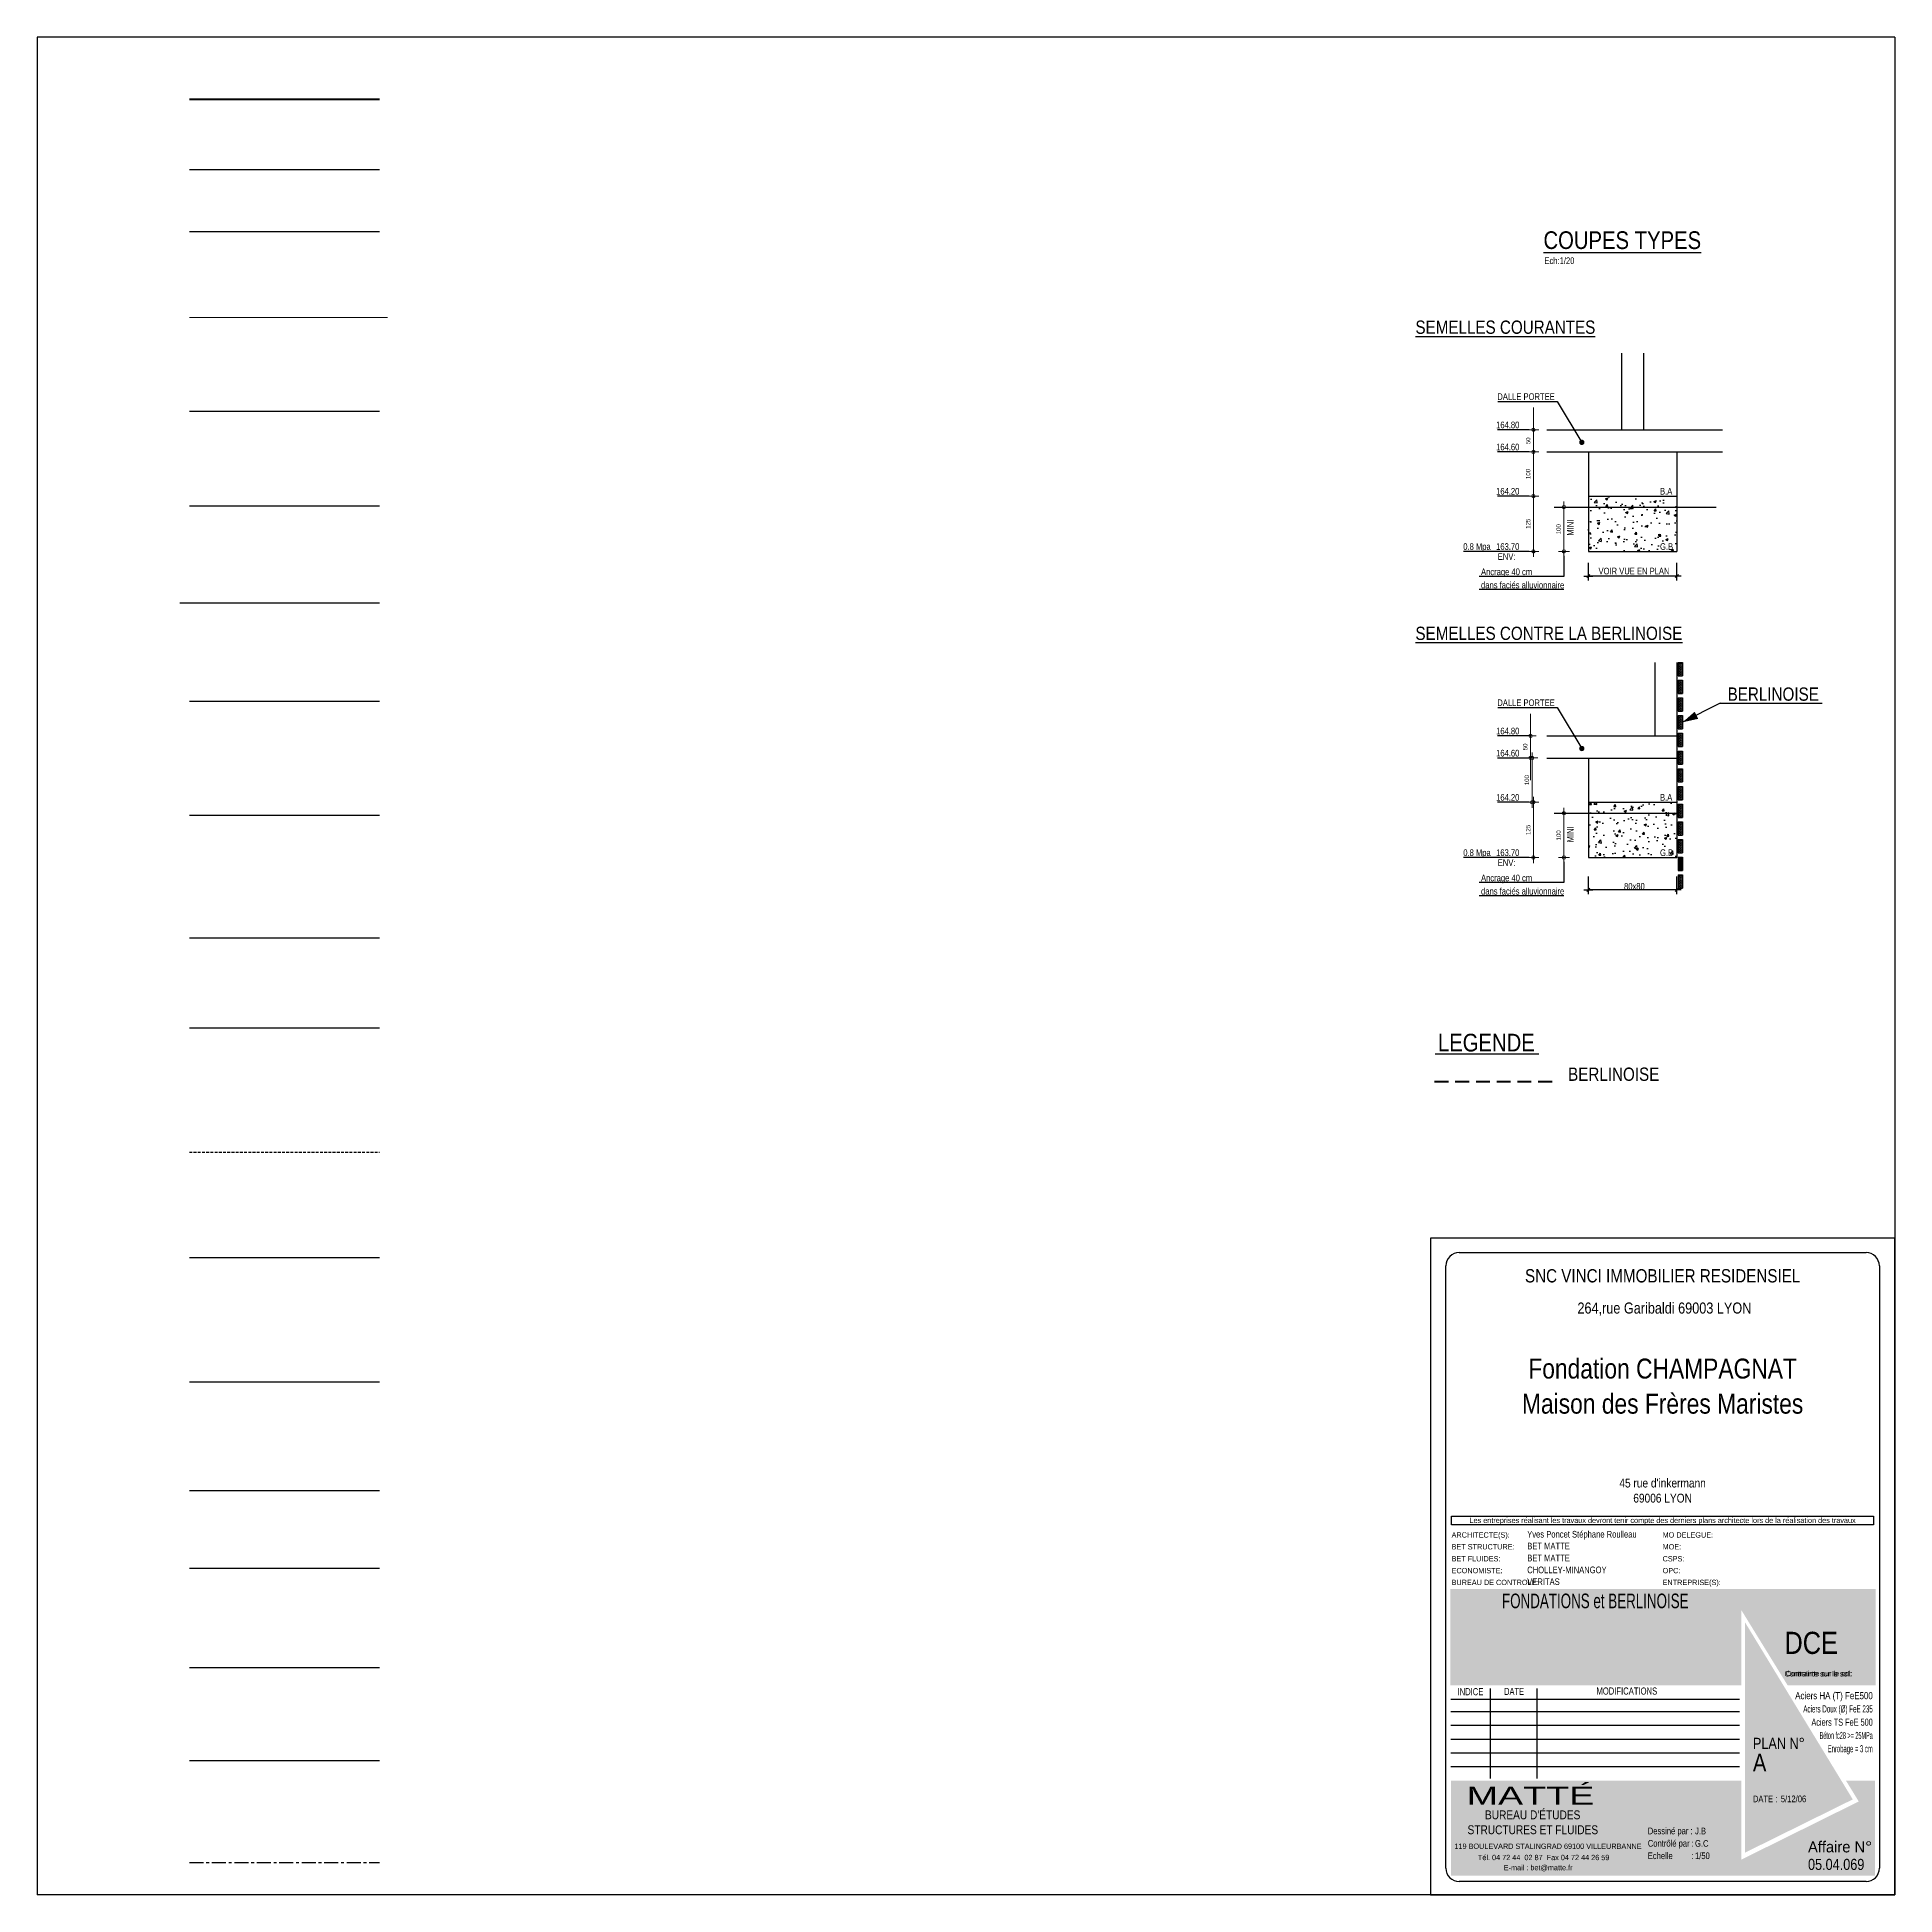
# Model space of a CAD drawing. Header units: metres. Extents: x -9927 to 45032, y -190416 to 12166.
# Drawn here: x -5880 to -1680, y 7966 to 12166 of the extents above; entities that cross this region are included whole.
import ezdxf
from ezdxf.enums import TextEntityAlignment as Align

# ---------------------------------------------------------------- set-up
doc = ezdxf.new("R2010")
doc.units = ezdxf.units.M
doc.header["$PDMODE"] = 65
for name, pattern in [('AXES', [50.8, 31.75, -6.35, 6.35, -6.35]), ('CACHE2', [0.1875, 0.125, -0.0625]), ('INTERROMPU2', [9.525, 6.35, -3.175])]:
    doc.linetypes.add(name, pattern=pattern)
doc.layers.add('01_arma', color=21, linetype='Continuous', lineweight=50)
doc.layers.add('01_bn', color=10, linetype='Continuous', lineweight=20)
for name, color, linetype in [('01_ARMA_INF', 50, 'Continuous'), ('01_ARMA_SUP', 93, 'Continuous'), ('01_cartouche', 7, 'Continuous'), ('01_cote_gen', 4, 'Continuous'), ('01_cote_sup', 13, 'Continuous'), ('01_fenetres', 171, 'Continuous'), ('01_hach_sup', 10, 'Continuous'), ('01_linteaux', 3, 'Continuous'), ('01_murs_coup', 5, 'Continuous'), ('01_murs_sup', 6, 'INTERROMPU2'), ('01_poch_murs', 251, 'Continuous'), ('01_poutres', 2, 'Continuous'), ('01_REP_COUP', 31, 'Continuous'), ('01_resv', 32, 'Continuous'), ('01_sem', 42, 'Continuous'), ('01_texte', 230, 'Continuous'), ('01_tram_axes', 10, 'AXES'), ('AA_COTES', 2, 'Continuous')]:
    doc.layers.add(name, color=color, linetype=linetype)
doc.styles.add('cartouche', font='ARIALN.TTF', dxfattribs={"width": 0.01})
doc.styles.add('STYLE2', font='ARIALN.TTF')
doc.styles.add('stylemattecart', font='ARIALN.TTF')
doc.dimstyles.new('STYLE_COTE_5', dxfattribs={"dimtxt": 10, "dimasz": 25, "dimexe": 0, "dimexo": 1e-06, "dimgap": 0.05, "dimtad": 0, "dimdec": 0, "dimrnd": 1, "dimzin": 12, "dimdsep": 46, "dimtxsty": 'Standard', "dimblk1": 'ALL_ML_KREIS', "dimblk2": 'ALL_ML_KREIS', "dimsah": 1, "dimcen": 0.09, "dimse1": 1, "dimse2": 1, "dimclrd": 171, "dimclre": 171, "dimclrt": 171, "dimadec": 0, "dimazin": 0, "dimtfac": 1, "dimtdec": 0, "dimtix": 1, "dimtmove": 2, "dimatfit": 3, "dimfxl": 1, "dimtvp": 1.2, "dimtolj": 1, "dimtzin": 0, "dimlwd": 18, "dimlwe": 18, "dimarcsym": 0})
pattern_1 = [(50, (-6246.126, 8120.118), (54.6554, -4.78173), [5.715, -62.865]), (355, (-6246.126, 8120.12), (-10.57285, 57.317), [4.572, -50.292]), (100.451, (-6241.57, 8119.72), (44.08275, 52.535), [4.857, -53.427]), (46.1842, (-6246.126, 8135.36), (81.3237, -12.6127), [8.5725, -94.2975]), (96.6356, (-6239.35, 8134.31), (71.2213, 74.2277), [7.2855, -80.1405]), (351.184, (-6246.13, 8135.36), (71.2214, 74.2275), [6.858, -75.438]), (21, (-6238.506, 8131.548), (45.48446, -30.67966), [5.715, -62.865]), (326, (-6238.506, 8131.55), (18.5406, 55.2564), [4.572, -50.292]), (71.4514, (-6234.716, 8128.99), (64.02495, 24.57686), [4.857, -53.427]), (37.5, (-6246.126, 8120.118), (0.92658, 25.36651), [0, -49.6824, 0, -51.054, 0, -50.4825]), (7.5, (-6246.126, 8120.118), (20.0459, 30.05417), [0, -29.1084, 0, -48.5394, 0, -19.2405]), (327.5, (-6263.119, 8120.118), (40.67718, -1.71862), [0, -19.05, 0, -59.436, 0, -78.867]), (317.5, (-6270.74, 8120.118), (44.43875, 7.62795), [0, -24.765, 0, -39.4716, 0, -56.007])]
pattern_2 = [(0, (-6246.1261, 8120.1178), (0.9525, 1.905), [0, -1.905])]

# ---------------------------------------------------------------- blocks, each defined once
blk = doc.blocks.new('cartouche')
at = {"layer": '01_cartouche', "linetype": 'Continuous'}
h = blk.add_hatch(color=9, dxfattribs=at)
h.dxf.hatch_style = 2
h.paths.add_polyline_path([(201.29, 138.27), (9.04, 138.27), (9.04, 94.77), (140.54, 94.77), (140.54, 128.83), (161.5, 94.77), (201.29, 94.77)])
h.paths.add_polyline_path([(19.8, 134.02), (128.42, 134.02), (128.42, 99.69), (19.8, 99.69)], flags=24)
h.paths.add_polyline_path([(165.21, 118.17), (189.01, 118.17), (189.01, 121.77), (165.21, 121.77)], flags=24)
h.paths.add_polyline_path([(165.06, 121.95), (188.85, 121.95), (188.85, 125.55), (165.06, 125.55)], flags=24)
h.paths.add_polyline_path([(164.75, 124.99), (197.04, 124.99), (197.04, 130.47), (164.75, 130.47)], flags=24)
h.paths.add_polyline_path([(164.75, 129.38), (192.99, 129.38), (192.99, 134.86), (164.75, 134.86)], flags=24)
h = blk.add_hatch(color=1, dxfattribs=at)
h.dxf.hatch_style = 2
h.paths.add_polyline_path([(142.31, 123.14), (142.31, 19.11), (190.98, 43.16)])
h.paths.add_polyline_path([(146.22, 52.87), (171.84, 53.08), (171.77, 60.71), (146.16, 60.49)], flags=24)
h.paths.add_polyline_path([(144.69, 40.51), (195.97, 40.77), (195.9, 53.02), (144.63, 52.76)], flags=9)
h = blk.add_hatch(color=8, dxfattribs=at)
h.dxf.hatch_style = 2
h.paths.add_polyline_path([(201, 51.7), (187.86, 51.7), (193.68, 42.22), (140.58, 15.92), (140.58, 51.7), (9.32, 51.7), (9.32, 8.73), (201, 8.73)])
h.paths.add_polyline_path([(169.59, 17.82), (198.01, 17.82), (198.01, 25.58), (169.59, 25.58)], flags=24)
h.paths.add_polyline_path([(10.14, 40.21), (82.44, 40.21), (82.44, 9.41), (10.14, 9.41)], flags=24)
h.paths.add_polyline_path([(14.34, 38.67), (123, 38.67), (123, 50.97), (14.34, 50.97)], flags=24)
h.paths.add_polyline_path([(98.01, 27.1), (109.04, 27.1), (109.04, 33.28), (98.01, 33.28)], flags=24)
h.paths.add_polyline_path([(169.36, 10.06), (198.67, 10.06), (198.67, 17.72), (169.36, 17.72)], flags=24)
h.paths.add_polyline_path([(118.58, 11.01), (129.52, 11.01), (129.52, 17.19), (118.58, 17.19)], flags=24)
h.paths.add_polyline_path([(118.24, 18.53), (129.18, 18.53), (129.18, 24.71), (118.24, 24.71)], flags=24)
h.paths.add_polyline_path([(98.45, 11.06), (110.22, 11.06), (110.22, 17.24), (98.45, 17.24)], flags=24)
h.paths.add_polyline_path([(99.88, 18.73), (110.33, 18.73), (110.33, 24.92), (99.88, 24.92)], flags=24)
h.paths.add_polyline_path([(118.01, 34.5), (128.35, 34.5), (128.35, 40.68), (118.01, 40.68)], flags=24)
h.paths.add_polyline_path([(100.48, 35), (109.87, 35), (109.87, 41.18), (100.48, 41.18)], flags=24)
h.paths.add_polyline_path([(97.54, 42.76), (110.14, 42.76), (110.14, 48.95), (97.54, 48.95)], flags=8)
h.paths.add_polyline_path([(118.28, 42.6), (127.74, 42.6), (127.74, 48.79), (118.28, 48.79)], flags=24)
h.paths.add_polyline_path([(118.47, 26.69), (128.92, 26.69), (128.92, 32.87), (118.47, 32.87)], flags=24)
for p, q in [((210, 297), (0, 297)), ((0, 297), (0, 0)), ((210, 0), (210, 297)), ((0, 0), (210, 0))]:
    blk.add_line(p, q, dxfattribs=at)
at = {"layer": '01_cartouche', "color": 7, "linetype": 'Continuous'}
for p, q in [((13, 290.4), (197, 290.4)), ((7, 12), (7, 284.4)), ((203, 284.4), (203, 58.41)), ((203, 58.41), (203, 12)), ((197, 6), (13, 6))]:
    blk.add_line(p, q, dxfattribs=at)
at = {"layer": '01_cartouche', "color": 7}
for p, q in [((9.57, 171.27), (200.39, 171.27)), ((9.57, 167.28), (9.57, 171.27)), ((200.39, 171.27), (200.39, 167.28)), ((200.39, 167.28), (9.57, 167.28))]:
    blk.add_line(p, q, dxfattribs=at)
at = {"layer": '01_cartouche', "color": 8}
for p, q in [((27.07, 93.32), (27.07, 52.64)), ((48.19, 93.32), (48.19, 52.64)), ((9.29, 88.46), (139.8, 88.46)), ((9.29, 82.88), (139.8, 82.88)), ((9.29, 76.66), (139.8, 76.66)), ((9.29, 70.44), (139.8, 70.44)), ((9.29, 64.22), (139.8, 64.22)), ((9.29, 58), (139.8, 58))]:
    blk.add_line(p, q, dxfattribs=at)
at = {"layer": '01_cartouche', "color": 7, "linetype": 'Continuous'}
for centre, start, end in [((13, 284.4), 90, 180), ((197, 284.4), 0, 90), ((13, 12), 180, 270), ((197, 12), 270, 0)]:
    blk.add_arc(centre, 6, start, end, dxfattribs=at)
at = {"layer": '01_cartouche', "color": 7, "style": 'stylemattecart'}
blk.add_text('Les entreprises réalisant les travaux devront tenir compte des derniers plans architecte lors de la réalisation des travaux', height=2.4, dxfattribs=at).set_placement((104.98, 169.35), align=Align.MIDDLE_CENTER)
at = {"layer": '01_cartouche', "color": 8, "style": 'cartouche'}
for s, p in [('ARCHITECTE(S):', (9.57, 161.54)), ('MO DELEGUE:', (104.98, 161.54)), ('BET STRUCTURE:', (9.57, 156.19)), ('BET FLUIDES:', (9.57, 150.78)), ('CSPS:', (104.98, 150.78)), ('MOE:', (104.98, 156.19)), ('ECONOMISTE:', (9.57, 145.42)), ('OPC:', (104.98, 145.42)), ('BUREAU DE CONTROLE:', (9.57, 140.07)), ('ENTREPRISE(S):', (104.98, 140.07))]:
    blk.add_text(s, height=2.4, dxfattribs=at).set_placement(p)
at = {"layer": '01_cartouche', "color": 7, "style": 'stylemattecart'}
for s, height, p in [('Contrainte sur le sol:', 2.4, (160.09, 98.75)), ('Contrainte sur le sol:', 2.4, (160.7, 98.88)), ('Dessiné par :', 3, (98.29, 27.4)), ('119 BOULEVARD STALINGRAD 69100 VILLEURBANNE', 2.4, (10.85, 20.77)), ('Tél. 04 72 44  02 87  Fax 04 72 44 26 59', 2.4, (21.47, 15.69)), ('Contrôlé par :', 3, (98.29, 21.79)), ('Echelle         :', 3, (98.29, 16.17)), ('E-mail : bet@matte.fr', 2.4, (33.15, 11.11))]:
    blk.add_text(s, height=height, dxfattribs=at).set_placement(p)
for s, height, width, p, p2 in [('INDICE', 3.2, 0.941138, (12.26, 90.26), (23.95, 90.26)), ('DATE', 3.2, 0.922192, (33.32, 90.4), (42.33, 90.4)), ('MODIFICATIONS', 3.2, 0.943218, (75.07, 90.56), (102.54, 90.56)), ('Aciers HA (T) FeE500', 3.2, 0.978863, (164.93, 88.47), (200.02, 88.47)), ('Aciers Doux (Ø) FeE 235', 3.2, 0.76709, (168.61, 82.47), (200.02, 82.47)), ('Aciers TS FeE 500', 3.2, 0.901377, (172.29, 76.47), (200.02, 76.47)), ('Béton fc28 >= 25MPa', 3.2, 0.678142, (175.97, 70.47), (200.02, 70.47)), ('Enrobage = 3 cm', 3.2, 0.726904, (179.65, 64.47), (200.02, 64.47)), ('Affaire N°', 5, 1.15762, (170.75, 19.2), (199.77, 19.2))]:
    blk.add_text(s, height=height, dxfattribs=dict(at, width=width)).set_placement(p, p2, align=Align.FIT)
at = {"layer": '01_cartouche', "color": 255, "style": 'stylemattecart'}
for s, height, p in [('PLAN N°', 5, (145.81, 66)), ('DATE :', 3, (145.81, 41.88)), ("BUREAU D'ÉTUDES", 4, (24.67, 34.17)), ('STRUCTURES ET FLUIDES', 4, (16.78, 27.43))]:
    blk.add_text(s, height=height, dxfattribs=at).set_placement(p)
at = {"layer": '01_cartouche', "color": 255, "style": 'stylemattecart', "width": 1.812358}
blk.add_text('MATTÉ', height=8.2, dxfattribs=at).set_placement((16.39, 40.72), (74.09, 40.72), align=Align.FIT)
at = {"layer": '01_cartouche', "color": 7, "style": 'stylemattecart'}
for tag, height, p in [('NOMCLIENT', 6, (105, 279.92)), ('ADRESSE1CLIENT', 5, (105, 265.34)), ('ADRESSE2CLIENT', 5, (104.99, 256.77)), ('NOMAFFAIRE1', 9, (104.99, 237.97)), ('NOMAFFAIRE2', 9, (104.99, 222.09)), ('NOMAFFAIRE3', 9, (104.98, 206.35)), ('ADRESSE1AFFAIRE', 4, (104.98, 186.2)), ('ADRESSE2AFFAIRE', 4, (104.98, 179.38)), ('INDICE-A', 3, (18.18, 85.67)), ('DATE-A', 3, (37.63, 85.67)), ('INDICE-B', 3, (18.18, 80.1)), ('DATE-B', 3, (37.63, 80.1)), ('INDICE-C', 3, (18.18, 73.87)), ('INDICE-D', 3, (18.18, 67.65)), ('DATE-C', 3, (37.63, 73.87)), ('DATE-D', 3, (37.63, 67.65)), ('INDICE-E', 3, (18.18, 61.43)), ('DATE-E', 3, (37.63, 61.43)), ('INDICE-F', 3, (18.18, 55.21)), ('DATE-F', 3, (37.63, 55.21))]:
    blk.add_attdef(tag, text='', height=height, dxfattribs=at).set_placement(p, align=Align.MIDDLE_CENTER)
for tag, height, p in [('NOMARCHI', 3, (43.77, 160.66)), ('MODEL', 3, (128.21, 160.66)), ('BETSTRUCTURE', 3, (43.77, 155.31)), ('BETFLUIDES', 3, (43.77, 149.9)), ('CSPS', 3, (128.21, 149.9)), ('MOE', 3, (128.21, 155.31)), ('ECONOMISTE', 3, (43.77, 144.54)), ('BDC', 3, (43.77, 139.19)), ('OPC', 3, (128.21, 144.54)), ('NOMENTREPRISE', 3, (128.21, 139.19)), ('NUMBAT', 5.4, (160.09, 122.94)), ('PHASE', 10, (160.09, 105.94)), ('CONT-SOL', 2.4, (186, 98.05)), ('NOMDESS', 3, (119.64, 26.46)), ('NOMING', 3, (119.64, 20.85)), ('ECH', 3, (119.64, 15.27)), ('NUMAFF', 5, (170.73, 9.78))]:
    blk.add_attdef(tag, text='', height=height, dxfattribs=at).set_placement(p, align=Align.BOTTOM_LEFT)
at = {"layer": '01_cartouche', "color": 7, "style": 'stylemattecart', "width": 0.8}
for tag, p in [('TITRTEPLAN1', (74.54, 132.91)), ('TITRTEPLAN2', (74.54, 122.03)), ('TITRTEPLAN3', (74.54, 111.2)), ('TITRTEPLAN4', (74.54, 100.28))]:
    blk.add_attdef(tag, text='', height=6.6, dxfattribs=at).set_placement(p, align=Align.MIDDLE_CENTER)
at = {"layer": '01_cartouche', "color": 7, "style": 'stylemattecart'}
for tag, p in [('MODIF-A', (49.48, 85.67)), ('MODIF-B', (49.48, 80.1)), ('MODIF-C', (49.48, 73.87)), ('MODIF-D', (49.48, 67.65)), ('MODIF-E', (49.48, 61.43)), ('MODIF-F', (49.48, 55.21))]:
    blk.add_attdef(tag, text='', height=3, dxfattribs=at).set_placement(p, align=Align.MIDDLE_LEFT)
at = {"layer": '01_cartouche', "color": 255, "style": 'stylemattecart'}
for tag, height, p in [('N°PLAN', 8, (145.81, 53.39)), ('IND-PLAN', 8, (145.81, 44.06)), ('DATEPLAN', 3, (158.46, 40.99))]:
    blk.add_attdef(tag, text='', height=height, dxfattribs=at).set_placement(p, align=Align.BOTTOM_LEFT)
blk = doc.blocks.new('ALL_ML_KREIS')
at = {"color": 0, "linetype": 'ByBlock', "lineweight": -2}
for p, q in [((-1, 0), (0.5, 0)), ((0, -0.5), (0, 0.5))]:
    blk.add_line(p, q, dxfattribs=at)
blk.add_circle((0, 0), 0.15, dxfattribs=at)
blk = doc.blocks.new('*D6')
at = {"layer": '01_cote_gen', "color": 171, "lineweight": 18, "transparency": 16777216}
for p, q in [((-2497.4, 11303.6), (-2497.4, 11328.6)), ((-2497.4, 11228.6), (-2497.4, 11278.6)), ((-2497.4, 11203.6), (-2497.4, 11178.6))]:
    blk.add_line(p, q, dxfattribs=at)
at = {"layer": 'DEFPOINTS', "color": 0, "lineweight": 0, "transparency": 16777216}
for p in [(-2497.4, 11278.6), (-2441.6, 11278.6), (-2441.6, 11228.6)]:
    blk.add_point(p, dxfattribs=at)
at = {"layer": '01_cote_gen', "color": 171, "lineweight": 18, "transparency": 16777216, "xscale": 25, "yscale": 25, "zscale": 25}
for p, rotation in [((-2497.4, 11278.6), 270), ((-2497.4, 11228.6), 90)]:
    blk.add_blockref('ALL_ML_KREIS', p, dxfattribs=dict(at, rotation=rotation))
at = {"layer": '01_cote_gen', "color": 171, "transparency": 16777216, "insert": (-2509.4, 11253.6), "char_height": 10, "attachment_point": 5, "rotation": 90}
blk.add_mtext('\\A1;50', dxfattribs=at)
blk = doc.blocks.new('*D7')
at = {"layer": '01_cote_gen', "color": 171, "lineweight": 18, "transparency": 16777216}
blk.add_line((-2497.4, 11028.6), (-2497.4, 11103.6), dxfattribs=at)
at = {"layer": 'DEFPOINTS', "color": 0, "lineweight": 0, "transparency": 16777216}
for p in [(-2497.4, 11128.6), (-2373.3, 11128.6), (-2373.3, 11003.6)]:
    blk.add_point(p, dxfattribs=at)
at = {"layer": '01_cote_gen', "color": 171, "lineweight": 18, "transparency": 16777216, "xscale": 25, "yscale": 25, "zscale": 25}
for p, rotation in [((-2497.4, 11128.6), 90), ((-2497.4, 11003.6), 270)]:
    blk.add_blockref('ALL_ML_KREIS', p, dxfattribs=dict(at, rotation=rotation))
at = {"layer": '01_cote_gen', "color": 171, "transparency": 16777216, "insert": (-2509.4, 11066.1), "char_height": 10, "attachment_point": 5, "rotation": 90}
blk.add_mtext('\\A1;125', dxfattribs=at)
blk = doc.blocks.new('*D8')
at = {"layer": '01_cote_gen', "color": 171, "lineweight": 18, "transparency": 16777216}
blk.add_line((-2497.4, 11153.6), (-2497.4, 11203.6), dxfattribs=at)
at = {"layer": 'DEFPOINTS', "color": 0, "lineweight": 0, "transparency": 16777216}
for p in [(-2497.4, 11228.6), (-2455.8, 11228.6), (-2373.3, 11128.6)]:
    blk.add_point(p, dxfattribs=at)
at = {"layer": '01_cote_gen', "color": 171, "lineweight": 18, "transparency": 16777216, "xscale": 25, "yscale": 25, "zscale": 25}
for p, rotation in [((-2497.4, 11228.6), 90), ((-2497.4, 11128.6), 270)]:
    blk.add_blockref('ALL_ML_KREIS', p, dxfattribs=dict(at, rotation=rotation))
at = {"layer": '01_cote_gen', "color": 171, "transparency": 16777216, "insert": (-2509.4, 11178.6), "char_height": 10, "attachment_point": 5, "rotation": 90}
blk.add_mtext('\\A1;100', dxfattribs=at)
blk = doc.blocks.new('*D9')
at = {"layer": '01_cote_gen', "color": 171, "lineweight": 18, "transparency": 16777216}
blk.add_line((-2428.6, 11028.6), (-2428.6, 11078.6), dxfattribs=at)
at = {"layer": 'DEFPOINTS', "color": 0, "lineweight": 0, "transparency": 16777216}
for p in [(-2428.6, 11103.6), (-2268.3, 11103.6), (-2373.3, 11003.6)]:
    blk.add_point(p, dxfattribs=at)
at = {"layer": '01_cote_gen', "color": 171, "lineweight": 18, "transparency": 16777216, "xscale": 25, "yscale": 25, "zscale": 25}
for p, rotation in [((-2428.6, 11103.6), 90), ((-2428.6, 11003.6), 270)]:
    blk.add_blockref('ALL_ML_KREIS', p, dxfattribs=dict(at, rotation=rotation))
at = {"layer": '01_cote_gen', "color": 171, "transparency": 16777216, "insert": (-2440.6, 11053.6), "char_height": 10, "attachment_point": 5, "rotation": 90}
blk.add_mtext('\\A1;100', dxfattribs=at)
blk = doc.blocks.new('*D10')
at = {"layer": '01_cote_gen', "color": 171, "lineweight": 18, "transparency": 16777216}
for p, q in [((-2504, 10611.5), (-2504, 10636.5)), ((-2504, 10536.5), (-2504, 10586.5)), ((-2504, 10511.5), (-2504, 10486.5))]:
    blk.add_line(p, q, dxfattribs=at)
at = {"layer": 'DEFPOINTS', "color": 0, "lineweight": 0, "transparency": 16777216}
for p in [(-2504, 10586.5), (-2448.3, 10586.5), (-2448.3, 10536.5)]:
    blk.add_point(p, dxfattribs=at)
at = {"layer": '01_cote_gen', "color": 171, "lineweight": 18, "transparency": 16777216, "xscale": 25, "yscale": 25, "zscale": 25}
for p, rotation in [((-2504, 10586.5), 270), ((-2504, 10536.5), 90)]:
    blk.add_blockref('ALL_ML_KREIS', p, dxfattribs=dict(at, rotation=rotation))
at = {"layer": '01_cote_gen', "color": 171, "transparency": 16777216, "insert": (-2516, 10561.5), "char_height": 10, "attachment_point": 5, "rotation": 90}
blk.add_mtext('\\A1;50', dxfattribs=at)
blk = doc.blocks.new('*D11')
at = {"layer": '01_cote_gen', "color": 171, "lineweight": 18, "transparency": 16777216}
blk.add_line((-2497.4, 10336.5), (-2497.4, 10411.5), dxfattribs=at)
at = {"layer": 'DEFPOINTS', "color": 0, "lineweight": 0, "transparency": 16777216}
for p in [(-2497.4, 10436.5), (-2373.3, 10436.5), (-2373.3, 10311.5)]:
    blk.add_point(p, dxfattribs=at)
at = {"layer": '01_cote_gen', "color": 171, "lineweight": 18, "transparency": 16777216, "xscale": 25, "yscale": 25, "zscale": 25}
for p, rotation in [((-2497.4, 10436.5), 90), ((-2497.4, 10311.5), 270)]:
    blk.add_blockref('ALL_ML_KREIS', p, dxfattribs=dict(at, rotation=rotation))
at = {"layer": '01_cote_gen', "color": 171, "transparency": 16777216, "insert": (-2509.4, 10374), "char_height": 10, "attachment_point": 5, "rotation": 90}
blk.add_mtext('\\A1;125', dxfattribs=at)
blk = doc.blocks.new('*D12')
at = {"layer": '01_cote_gen', "color": 171, "lineweight": 18, "transparency": 16777216}
blk.add_line((-2500.3, 10461.5), (-2500.3, 10511.5), dxfattribs=at)
at = {"layer": 'DEFPOINTS', "color": 0, "lineweight": 0, "transparency": 16777216}
for p in [(-2500.3, 10536.5), (-2458.8, 10536.5), (-2373.3, 10436.5)]:
    blk.add_point(p, dxfattribs=at)
at = {"layer": '01_cote_gen', "color": 171, "lineweight": 18, "transparency": 16777216, "xscale": 25, "yscale": 25, "zscale": 25}
for p, rotation in [((-2500.3, 10536.5), 90), ((-2500.3, 10436.5), 270)]:
    blk.add_blockref('ALL_ML_KREIS', p, dxfattribs=dict(at, rotation=rotation))
at = {"layer": '01_cote_gen', "color": 171, "transparency": 16777216, "insert": (-2512.3, 10486.5), "char_height": 10, "attachment_point": 5, "rotation": 90}
blk.add_mtext('\\A1;100', dxfattribs=at)
blk = doc.blocks.new('*D13')
at = {"layer": '01_cote_gen', "color": 171, "lineweight": 18, "transparency": 16777216}
blk.add_line((-2428.6, 10336.5), (-2428.6, 10386.5), dxfattribs=at)
at = {"layer": 'DEFPOINTS', "color": 0, "lineweight": 0, "transparency": 16777216}
for p in [(-2428.6, 10411.5), (-2268.3, 10411.5), (-2373.3, 10311.5)]:
    blk.add_point(p, dxfattribs=at)
at = {"layer": '01_cote_gen', "color": 171, "lineweight": 18, "transparency": 16777216, "xscale": 25, "yscale": 25, "zscale": 25}
for p, rotation in [((-2428.6, 10411.5), 90), ((-2428.6, 10311.5), 270)]:
    blk.add_blockref('ALL_ML_KREIS', p, dxfattribs=dict(at, rotation=rotation))
at = {"layer": '01_cote_gen', "color": 171, "transparency": 16777216, "insert": (-2440.6, 10361.5), "char_height": 10, "attachment_point": 5, "rotation": 90}
blk.add_mtext('\\A1;100', dxfattribs=at)
blk = doc.blocks.new('BOND_G')
at = {"layer": 'AA_COTES', "color": 0}
for p, q in [((5, 0), (-5, 0)), ((1.8, 1.8), (-1.8, -1.8)), ((0, -5), (0, 15))]:
    blk.add_line(p, q, dxfattribs=at)
blk = doc.blocks.new('BOND_D')
at = {"layer": 'AA_COTES', "color": 0}
for p, q in [((5, 0), (-5, 0)), ((-1.8, -1.8), (1.8, 1.8)), ((0, 5), (0, -15))]:
    blk.add_line(p, q, dxfattribs=at)

msp = doc.modelspace()

# ---------------------------------------------------------------- hatches: boundary and pattern name
at = {"layer": '01_poch_murs'}
h = msp.add_hatch(dxfattribs=at)
h.set_pattern_fill('AR-CONC', color=256, scale=0.3, style=0)
h.set_pattern_definition(pattern_1)
h.paths.add_polyline_path([(-2173.3, 11003.6), (-2173.3, 11103.6), (-2373.3, 11103.6), (-2373.3, 11003.6)])
h.paths.add_polyline_path([(-2173.3, 11103.6), (-2173.3, 11128.6), (-2373.3, 11128.6), (-2373.3, 11103.6)])
h.paths.add_polyline_path([(-2215.11, 11002.9), (-2177.73, 11002.9), (-2177.73, 11026.19), (-2215.11, 11026.19)], flags=9)
h = msp.add_hatch(dxfattribs=at)
h.set_pattern_fill('DOTS', color=256, scale=1.2, style=0)
h.set_pattern_definition(pattern_2)
h.paths.add_polyline_path([(-2170.3, 10722.24), (-2160.3, 10722.24), (-2160.3, 10752.24), (-2170.3, 10752.24)])
h = msp.add_hatch(dxfattribs=at)
h.set_pattern_fill('DOTS', color=256, scale=1.2, style=0)
h.set_pattern_definition(pattern_2)
h.paths.add_polyline_path([(-2160.3, 10712.24), (-2170.3, 10712.24), (-2170.3, 10682.24), (-2160.3, 10682.24)])
h = msp.add_hatch(dxfattribs=at)
h.set_pattern_fill('DOTS', color=256, scale=1.2, style=0)
h.set_pattern_definition([(0, (-6246.1261, 8080.1178), (0.9525, 1.905), [0, -1.905])])
h.paths.add_polyline_path([(-2160.3, 10672.24), (-2170.3, 10672.24), (-2170.3, 10642.24), (-2160.3, 10642.24)])
h = msp.add_hatch(dxfattribs=at)
h.set_pattern_fill('DOTS', color=256, scale=1.2, style=0)
h.set_pattern_definition([(0, (-6246.1261, 8040.1178), (0.9525, 1.905), [0, -1.905])])
h.paths.add_polyline_path([(-2160.3, 10632.24), (-2170.3, 10632.24), (-2170.3, 10602.24), (-2160.3, 10602.24)])
h = msp.add_hatch(dxfattribs=at)
h.set_pattern_fill('DOTS', color=256, scale=1.2, style=0)
h.set_pattern_definition([(0, (-6246.1261, 8000.1178), (0.9525, 1.905), [0, -1.905])])
h.paths.add_polyline_path([(-2160.3, 10592.24), (-2170.3, 10592.24), (-2170.3, 10562.24), (-2160.3, 10562.24)])
h = msp.add_hatch(dxfattribs=at)
h.set_pattern_fill('DOTS', color=256, scale=1.2, style=0)
h.set_pattern_definition([(0, (-6246.1261, 7960.1178), (0.9525, 1.905), [0, -1.905])])
h.paths.add_polyline_path([(-2160.3, 10552.24), (-2170.3, 10552.24), (-2170.3, 10522.24), (-2160.3, 10522.24)])
h = msp.add_hatch(dxfattribs=at)
h.set_pattern_fill('DOTS', color=256, scale=1.2, style=0)
h.set_pattern_definition([(0, (-6246.1261, 7920.1178), (0.9525, 1.905), [0, -1.905])])
h.paths.add_polyline_path([(-2160.3, 10512.24), (-2170.3, 10512.24), (-2170.3, 10482.24), (-2160.3, 10482.24)])
h = msp.add_hatch(dxfattribs=at)
h.set_pattern_fill('DOTS', color=256, scale=1.2, style=0)
h.set_pattern_definition([(0, (-6246.1261, 7880.1178), (0.9525, 1.905), [0, -1.905])])
h.paths.add_polyline_path([(-2160.3, 10472.24), (-2170.3, 10472.24), (-2170.3, 10442.24), (-2160.3, 10442.24)])
h = msp.add_hatch(dxfattribs=at)
h.set_pattern_fill('AR-CONC', color=256, scale=0.3, style=0)
h.set_pattern_definition(pattern_1)
h.paths.add_polyline_path([(-2173.3, 10311.45), (-2173.3, 10411.45), (-2373.3, 10411.45), (-2373.3, 10311.45)])
h.paths.add_polyline_path([(-2173.3, 10411.45), (-2173.3, 10436.45), (-2373.3, 10436.45), (-2373.3, 10411.45)])
h.paths.add_polyline_path([(-2215.11, 10310.75), (-2177.73, 10310.75), (-2177.73, 10334.04), (-2215.11, 10334.04)], flags=9)
h = msp.add_hatch(dxfattribs=at)
h.set_pattern_fill('DOTS', color=256, scale=1.2, style=0)
h.set_pattern_definition([(0, (-6246.1261, 7840.1178), (0.9525, 1.905), [0, -1.905])])
h.paths.add_polyline_path([(-2160.3, 10432.24), (-2170.3, 10432.24), (-2170.3, 10402.24), (-2160.3, 10402.24)])
h = msp.add_hatch(dxfattribs=at)
h.set_pattern_fill('DOTS', color=256, scale=1.2, style=0)
h.set_pattern_definition([(0, (-6246.1261, 7800.1178), (0.9525, 1.905), [0, -1.905])])
h.paths.add_polyline_path([(-2160.3, 10392.24), (-2170.3, 10392.24), (-2170.3, 10362.24), (-2160.3, 10362.24)])
h = msp.add_hatch(dxfattribs=at)
h.set_pattern_fill('DOTS', color=256, scale=1.2, style=0)
h.set_pattern_definition([(0, (-6246.1261, 7760.1178), (0.9525, 1.905), [0, -1.905])])
h.paths.add_polyline_path([(-2160.3, 10352.24), (-2170.3, 10352.24), (-2170.3, 10322.24), (-2160.3, 10322.24)])
h = msp.add_hatch(dxfattribs=at)
h.set_pattern_fill('DOTS', color=256, scale=1.2, style=0)
h.set_pattern_definition([(0, (-6246.1261, 7720.1178), (0.9525, 1.905), [0, -1.905])])
h.paths.add_polyline_path([(-2160.3, 10312.24), (-2170.3, 10312.24), (-2170.3, 10282.24), (-2160.3, 10282.24)])
h = msp.add_hatch(dxfattribs=at)
h.set_pattern_fill('DOTS', color=256, scale=1.2, style=0)
h.set_pattern_definition([(0, (-6246.1261, 7680.1178), (0.9525, 1.905), [0, -1.905])])
h.paths.add_polyline_path([(-2160.3, 10272.24), (-2170.3, 10272.24), (-2170.3, 10242.24), (-2160.3, 10242.24)])

# ---------------------------------------------------------------- linework, layer by layer
at = {"layer": '01_arma'}
msp.add_line((-5536.1, 12026.16), (-5106.16, 12026.16), dxfattribs=at)
at = {"layer": '01_ARMA_INF'}
msp.add_line((-5536.1, 11867.02), (-5106.16, 11867.02), dxfattribs=at)
at = {"layer": '01_ARMA_SUP'}
msp.add_line((-5536.1, 11727.08), (-5106.16, 11727.08), dxfattribs=at)
at = {"layer": '01_bn'}
msp.add_line((-5536.1, 11532.26), (-5088.19, 11532.26), dxfattribs=at)
at = {"layer": '01_cartouche'}
msp.add_line((-5536.1, 11320.98), (-5106.16, 11320.98), dxfattribs=at)
at = {"layer": '01_cote_gen', "ltscale": 5}
for p, q in [((-1680.33, 12166.21), (-5880.33, 12166.21)), ((-5880.33, 12166.21), (-5880.33, 7966.21)), ((-1680.33, 12166.21), (-1680.33, 7966.21)), ((-1680.33, 9451.21), (-2730.33, 9451.21)), ((-2730.33, 9451.21), (-2730.33, 7966.21)), ((-1680.33, 7966.21), (-5880.33, 7966.21))]:
    msp.add_line(p, q, dxfattribs=at)
at = {"layer": '01_cote_gen'}
msp.add_line((-5536.1, 11106.96), (-5106.16, 11106.96), dxfattribs=at)
at = {"layer": '01_cote_gen', "color": 4}
for p, q in [((-2175.3, 10947.78), (-2371.3, 10947.78)), ((-2175.3, 10238.58), (-2371.3, 10238.58))]:
    msp.add_line(p, q, dxfattribs=at)
at = {"layer": '01_cote_sup'}
msp.add_line((-5557.58, 10887.45), (-5106.16, 10887.45), dxfattribs=at)
at = {"layer": '01_fenetres'}
msp.add_line((-5536.1, 10665.19), (-5106.16, 10665.19), dxfattribs=at)
at = {"layer": '01_hach_sup'}
msp.add_line((-5536.1, 10407.27), (-5106.16, 10407.27), dxfattribs=at)
at = {"layer": '01_linteaux'}
msp.add_line((-5536.1, 10130.13), (-5106.16, 10130.13), dxfattribs=at)
at = {"layer": '01_murs_coup'}
for p, q in [((-2298.3, 11452), (-2298.3, 11278.6)), ((-2248.3, 11452), (-2248.3, 11278.6)), ((-2467.14, 11278.6), (-2070.06, 11278.6)), ((-2467.14, 11228.6), (-2070.06, 11228.6)), ((-2373.3, 11228.6), (-2373.3, 11003.6)), ((-2173.3, 11228.6), (-2173.3, 11003.6)), ((-2450.69, 11103.6), (-2173.3, 11103.6)), ((-2373.3, 11128.6), (-2173.3, 11128.6)), ((-2173.3, 11103.6), (-2084.18, 11103.6)), ((-2373.3, 11003.6), (-2173.3, 11003.6)), ((-2223.3, 10752.24), (-2223.3, 10586.45)), ((-2173.3, 10752.24), (-2173.3, 10536.45)), ((-2467.14, 10586.45), (-2173.3, 10586.45)), ((-2467.14, 10536.45), (-2173.3, 10536.45)), ((-2450.69, 10411.45), (-2173.3, 10411.45)), ((-5536.1, 9926.32), (-5106.16, 9926.32))]:
    msp.add_line(p, q, dxfattribs=at)
at = {"layer": '01_murs_coup', "color": 7, "linetype": 'CACHE2', "lineweight": 100, "ltscale": 250}
msp.add_line((-2721.02, 9805.38), (-2453.82, 9805.38), dxfattribs=at)
at = {"layer": '01_murs_sup'}
msp.add_line((-5536.1, 9645.53), (-5106.16, 9645.53), dxfattribs=at)
at = {"layer": '01_poch_murs'}
for p, q in [((-2170.3, 10752.24), (-2170.3, 10722.24)), ((-2170.3, 10752.24), (-2160.3, 10752.24)), ((-2160.3, 10752.24), (-2160.3, 10722.24)), ((-2170.3, 10722.24), (-2160.3, 10722.24)), ((-2170.3, 10712.24), (-2170.3, 10682.24)), ((-2170.3, 10712.24), (-2160.3, 10712.24)), ((-2160.3, 10712.24), (-2160.3, 10682.24)), ((-2170.3, 10682.24), (-2160.3, 10682.24)), ((-2170.3, 10672.24), (-2170.3, 10642.24)), ((-2170.3, 10672.24), (-2160.3, 10672.24)), ((-2160.3, 10672.24), (-2160.3, 10642.24)), ((-2170.3, 10642.24), (-2160.3, 10642.24)), ((-2170.3, 10632.24), (-2170.3, 10602.24)), ((-2170.3, 10632.24), (-2160.3, 10632.24)), ((-2160.3, 10632.24), (-2160.3, 10602.24)), ((-2170.3, 10602.24), (-2160.3, 10602.24)), ((-2170.3, 10592.24), (-2170.3, 10562.24)), ((-2170.3, 10592.24), (-2160.3, 10592.24)), ((-2160.3, 10592.24), (-2160.3, 10562.24)), ((-2170.3, 10562.24), (-2160.3, 10562.24)), ((-2170.3, 10552.24), (-2170.3, 10522.24)), ((-2170.3, 10552.24), (-2160.3, 10552.24)), ((-2160.3, 10552.24), (-2160.3, 10522.24)), ((-2170.3, 10522.24), (-2160.3, 10522.24)), ((-2170.3, 10512.24), (-2170.3, 10482.24)), ((-2170.3, 10512.24), (-2160.3, 10512.24)), ((-2160.3, 10512.24), (-2160.3, 10482.24)), ((-2170.3, 10482.24), (-2160.3, 10482.24)), ((-2170.3, 10472.24), (-2170.3, 10442.24)), ((-2170.3, 10472.24), (-2160.3, 10472.24)), ((-2160.3, 10472.24), (-2160.3, 10442.24)), ((-2170.3, 10442.24), (-2160.3, 10442.24)), ((-2170.3, 10432.24), (-2170.3, 10402.24)), ((-2170.3, 10432.24), (-2160.3, 10432.24)), ((-2160.3, 10432.24), (-2160.3, 10402.24)), ((-2170.3, 10402.24), (-2160.3, 10402.24)), ((-2170.3, 10392.24), (-2170.3, 10362.24)), ((-2170.3, 10392.24), (-2160.3, 10392.24)), ((-2160.3, 10392.24), (-2160.3, 10362.24)), ((-2170.3, 10362.24), (-2160.3, 10362.24)), ((-2170.3, 10352.24), (-2170.3, 10322.24)), ((-2170.3, 10352.24), (-2160.3, 10352.24)), ((-2160.3, 10352.24), (-2160.3, 10322.24)), ((-2170.3, 10322.24), (-2160.3, 10322.24)), ((-2170.3, 10312.24), (-2170.3, 10282.24)), ((-2170.3, 10312.24), (-2160.3, 10312.24)), ((-2160.3, 10312.24), (-2160.3, 10282.24)), ((-2170.3, 10282.24), (-2160.3, 10282.24)), ((-2170.3, 10272.24), (-2170.3, 10242.24)), ((-2170.3, 10272.24), (-2160.3, 10272.24)), ((-2160.3, 10272.24), (-2160.3, 10242.24)), ((-2170.3, 10242.24), (-2160.3, 10242.24)), ((-5536.1, 9406.86), (-5106.16, 9406.86))]:
    msp.add_line(p, q, dxfattribs=at)
at = {"layer": '01_poutres'}
msp.add_line((-5536.1, 9126.08), (-5106.16, 9126.08), dxfattribs=at)
at = {"layer": '01_REP_COUP'}
msp.add_line((-5536.1, 8880.39), (-5106.16, 8880.39), dxfattribs=at)
at = {"layer": '01_resv'}
msp.add_line((-5536.1, 8704.9), (-5106.16, 8704.9), dxfattribs=at)
at = {"layer": '01_sem'}
for p, q in [((-2373.3, 10536.45), (-2373.3, 10311.45)), ((-2173.3, 10536.45), (-2173.3, 10311.45)), ((-2373.3, 10436.45), (-2173.3, 10436.45)), ((-2373.3, 10311.45), (-2173.3, 10311.45)), ((-5536.1, 8480.27), (-5106.16, 8480.27))]:
    msp.add_line(p, q, dxfattribs=at)
at = {"layer": '01_texte'}
for p, q in [((-2578, 11342.59), (-2443.66, 11342.59)), ((-2443.66, 11342.59), (-2388.05, 11250.06)), ((-2507.37, 11278.6), (-2578.99, 11278.6)), ((-2507.37, 11228.6), (-2578.99, 11228.6)), ((-2507.37, 11128.6), (-2578.99, 11128.6)), ((-2507.37, 11003.6), (-2655.69, 11003.6)), ((-2428.59, 10993.6), (-2428.59, 10947.06)), ((-2428.59, 10947.06), (-2620.3, 10947.06)), ((-2428.59, 10917.06), (-2620.3, 10917.06)), ((-2578, 10650.44), (-2443.66, 10650.44)), ((-2443.66, 10650.44), (-2388.05, 10557.91)), ((-2074.91, 10660.28), (-2160.3, 10617.24)), ((-2074.91, 10660.28), (-1844.62, 10660.28)), ((-2507.37, 10586.45), (-2578.99, 10586.45)), ((-2507.37, 10536.45), (-2578.99, 10536.45)), ((-2507.37, 10436.45), (-2578.99, 10436.45)), ((-2507.37, 10311.45), (-2655.69, 10311.45)), ((-2428.59, 10301.45), (-2428.59, 10254.91)), ((-2428.59, 10254.91), (-2620.3, 10254.91)), ((-2428.59, 10224.91), (-2620.3, 10224.91)), ((-2719.9, 9867.33), (-2485.16, 9867.33)), ((-5536.1, 8269.68), (-5106.16, 8269.68))]:
    msp.add_line(p, q, dxfattribs=at)
at = {"layer": '01_texte', "const_width": 6}
for points in [[(-2391.05, 11250.06, 1), (-2385.05, 11250.06, 1)], [(-2391.05, 10557.91, 1), (-2385.05, 10557.91, 1)]]:
    msp.add_lwpolyline(points, format="xyb", close=True, dxfattribs=at)
at = {"layer": '01_texte'}
for points in [[(-2160.3, 10617.24), (-2132.81, 10641.15), (-2128.77, 10633.13)], [(-2160.3, 10617.24), (-2124.73, 10625.12), (-2128.77, 10633.13)]]:
    msp.add_solid(points, dxfattribs=at)
at = {"layer": '01_tram_axes'}
msp.add_line((-5536.1, 8038.99), (-5106.16, 8038.99), dxfattribs=at)

# ---------------------------------------------------------------- block references
at = {"layer": '01_cartouche', "xscale": 5, "yscale": 5, "zscale": 5}
msp.add_blockref('cartouche', (-2730.33, 7966.21), dxfattribs=at).add_auto_attribs({'NOMCLIENT': 'SNC VINCI IMMOBILIER RESIDENSIEL', 'ADRESSE1CLIENT': ' 264,rue Garibaldi 69003 LYON', 'NOMAFFAIRE1': 'Fondation CHAMPAGNAT', 'NOMAFFAIRE2': 'Maison des Frères Maristes', 'ADRESSE1AFFAIRE': "45 rue d'inkermann", 'ADRESSE2AFFAIRE': '69006 LYON', 'NOMARCHI': 'Yves Poncet Stéphane Roulleau', 'BETSTRUCTURE': 'BET MATTE', 'BETFLUIDES': 'BET MATTE', 'ECONOMISTE': 'CHOLLEY-MINANGOY', 'BDC': 'VERITAS ', 'TITRTEPLAN1': 'FONDATIONS et BERLINOISE', 'PHASE': 'DCE', 'N°PLAN': 'A', 'DATEPLAN': '5/12/06', 'NUMAFF': '05.04.069', 'NOMDESS': 'J.B', 'NOMING': 'G.C', 'ECH': '1/50'})
at = {"layer": '01_cote_gen', "color": 4, "xscale": 2, "yscale": 2, "zscale": 2, "rotation": 180}
for p in [(-2373.3, 10947.78), (-2373.3, 10238.58)]:
    msp.add_blockref('BOND_D', p, dxfattribs=at)
at = {"layer": '01_cote_gen', "color": 4, "xscale": 2, "yscale": 2, "zscale": 2}
for p in [(-2173.3, 10947.78), (-2173.3, 10238.58)]:
    msp.add_blockref('BOND_G', p, dxfattribs=at)

# ---------------------------------------------------------------- texts
at = {"layer": '01_cote_gen', "color": 4, "style": 'STYLE2'}
for s, p in [('VOIR VUE EN PLAN', (-2350.3, 10951.6)), ('80x80', (-2292.57, 10238.88))]:
    msp.add_text(s, height=15, dxfattribs=at).set_placement(p)
at = {"layer": '01_texte', "style": 'STYLE2'}
for s, height, p in [('%%UCOUPES TYPES', 40, (-2474.73, 11687.26)), ('Ech:1/20', 15, (-2472.58, 11653.32)), ('%%USEMELLES COURANTES', 30, (-2764.19, 11495.52)), ('DALLE PORTEE', 15, (-2579.07, 11346.02)), ('164.80', 15, (-2581.8, 11282.04)), ('164.60', 15, (-2581.8, 11232.04)), ('164.20', 15, (-2581.8, 11132.04)), ('B.A', 15, (-2211.22, 11132.04)), ('0.8 Mpa', 15, (-2656.05, 11007.04)), ('163.70', 15, (-2581.8, 11007.04)), ('163.70', 15, (-2581.8, 11007.04)), ('163.70', 15, (-2581.8, 11007.04)), ('G.B', 15, (-2211.22, 11007.04)), ('Ancrage 40 cm', 15, (-2615.87, 10949.94)), ('ENV:', 15, (-2578.09, 10984.49)), ('dans faciés alluvionnaire', 15, (-2615.87, 10919.94)), ('%%USEMELLES CONTRE LA BERLINOISE', 30, (-2764.19, 10803.37)), ('DALLE PORTEE', 15, (-2579.07, 10653.88)), ('BERLINOISE', 30, (-2058.39, 10665.95)), ('164.80', 15, (-2581.8, 10589.89)), ('164.60', 15, (-2581.8, 10539.89)), ('164.20', 15, (-2581.8, 10439.89)), ('B.A', 15, (-2211.22, 10439.89)), ('0.8 Mpa', 15, (-2656.05, 10314.89)), ('163.70', 15, (-2581.8, 10314.89)), ('ENV:', 15, (-2578.09, 10292.34)), ('G.B', 15, (-2211.22, 10314.89)), ('Ancrage 40 cm', 15, (-2615.87, 10257.79)), ('dans faciés alluvionnaire', 15, (-2615.87, 10227.79)), ('LEGENDE', 40, (-2713.37, 9873)), ('BERLINOISE', 30, (-2419.06, 9806.58))]:
    msp.add_text(s, height=height, dxfattribs=at).set_placement(p)
for p in [(-2406.63, 11038.96), (-2406.63, 10345.61)]:
    msp.add_text('MINI', height=15, rotation=90, dxfattribs=at).set_placement(p)

# ---------------------------------------------------------------- dimensions: what is measured, and where the dimension line sits
at = {"layer": '01_cote_gen'}
for base, p1, p2, picture, middle in [((-2497.37, 11278.6), (-2441.63, 11228.6), (-2441.63, 11278.6), '*D6', (-2509.37, 11253.6)), ((-2497.37, 11228.6), (-2373.3, 11128.6), (-2455.82, 11228.6), '*D8', (-2509.37, 11178.6)), ((-2497.37, 11128.6), (-2373.3, 11003.6), (-2373.3, 11128.6), '*D7', (-2509.37, 11066.1)), ((-2428.59, 11103.6), (-2373.3, 11003.6), (-2268.32, 11103.6), '*D9', (-2440.59, 11053.6)), ((-2504, 10586.45), (-2448.26, 10536.45), (-2448.26, 10586.45), '*D10', (-2516, 10561.45)), ((-2500.31, 10536.45), (-2373.3, 10436.45), (-2458.76, 10536.45), '*D12', (-2512.31, 10486.45)), ((-2497.37, 10436.45), (-2373.3, 10311.45), (-2373.3, 10436.45), '*D11', (-2509.37, 10373.95)), ((-2428.59, 10411.45), (-2373.3, 10311.45), (-2268.32, 10411.45), '*D13', (-2440.59, 10361.45))]:
    dim = msp.add_linear_dim(base=base, p1=p1, p2=p2, angle=90, dimstyle='STYLE_COTE_5', dxfattribs=at)
    dim.commit()
    dim.dimension.update_dxf_attribs({"geometry": picture, "text_midpoint": middle})

doc.saveas('drawing.dxf')
